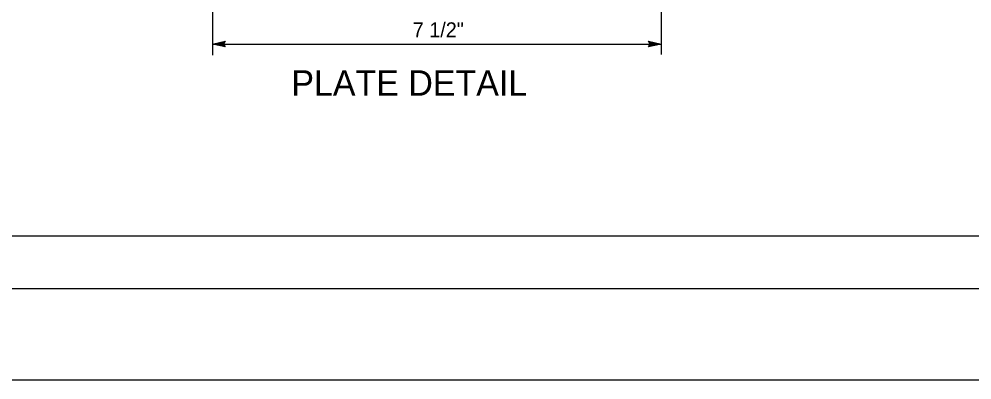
# Model space of a CAD drawing. Extents: x -894 to 866, y -472 to 714.
# Drawn here: x -116.5 to 333.9, y -472.4 to -301.9 of the extents above; entities that cross this region are included whole.
import ezdxf

# ---------------------------------------------------------------- set-up
doc = ezdxf.new("R2010")
doc.units = 0
for name, color, linetype in [('56 Stage 3 Anno', 7, 'Continuous'), ('57 Undefined', 7, 'Continuous'), ('border_PLOTTING-ELEMENTS', 7, 'Continuous'), ('border_rw_22x34_Cut_Lines', 7, 'Continuous'), ('border_SHEET', 7, 'Continuous')]:
    doc.layers.add(name, color=color, linetype=linetype)

msp = doc.modelspace()

# ---------------------------------------------------------------- linework, layer by layer
at = {"layer": '56 Stage 3 Anno'}
for p, q in [((-25.08, -264.33), (-25.08, -319.02)), ((186.92, -265.53), (186.92, -318.69)), ((-25.08, -313.69), (-19.08, -312.36)), ((-19.08, -315.03), (-25.08, -313.69)), ((-25.08, -313.69), (-25.08, -313.69)), ((-25.08, -313.69), (186.92, -313.69)), ((-19.3, -314.67), (-23.7, -313.69)), ((-23.69, -313.69), (-19.31, -312.72)), ((-22.32, -313.69), (-19.49, -313.07)), ((-19.53, -314.31), (-22.32, -313.69)), ((-20.94, -313.69), (-19.73, -313.43)), ((-19.71, -313.97), (-20.94, -313.69)), ((-19.08, -312.36), (-19.88, -313.69)), ((-19.88, -313.69), (-19.08, -315.03)), ((-19.08, -312.36), (-19.08, -312.36)), ((-19.08, -315.03), (-19.08, -315.03)), ((181.72, -313.69), (180.92, -312.35)), ((180.92, -312.35), (180.92, -312.35)), ((180.92, -312.35), (186.92, -313.69)), ((186.92, -313.69), (180.92, -315.02)), ((180.92, -315.02), (181.72, -313.69)), ((180.92, -315.02), (180.92, -315.02)), ((181.14, -312.71), (185.54, -313.69)), ((185.53, -313.69), (181.15, -314.66)), ((184.16, -313.69), (181.33, -314.31)), ((181.37, -313.07), (184.16, -313.69)), ((181.55, -313.41), (182.78, -313.69)), ((182.78, -313.69), (181.57, -313.96)), ((186.92, -313.69), (186.92, -313.69))]:
    msp.add_line(p, q, dxfattribs=at)
at = {"layer": 'border_PLOTTING-ELEMENTS'}
for points in [[(-894.04, -472.44), (865.96, -472.44), (865.96, 713.56), (-894.04, 713.56)], [(-864.04, 670.56), (835.96, 670.56), (835.96, -429.44), (-864.04, -429.44)]]:
    msp.add_lwpolyline(points, close=True, dxfattribs=at)
at = {"layer": 'border_rw_22x34_Cut_Lines'}
msp.add_lwpolyline([(-864.04, 670.56), (835.96, 670.56), (835.96, -429.44), (-864.04, -429.44)], close=True, dxfattribs=at)
at = {"layer": 'border_SHEET'}
msp.add_line((810.96, -404.44), (-814.04, -404.44), dxfattribs=at)

# ---------------------------------------------------------------- texts
at = {"layer": '57 Undefined'}
for s, height, p in [('7 1/2"', 7, (69.55, -310.44)), ('PLATE DETAIL', 12, (12.17, -338.09))]:
    msp.add_text(s, height=height, dxfattribs=at).set_placement(p)

doc.saveas('drawing.dxf')
